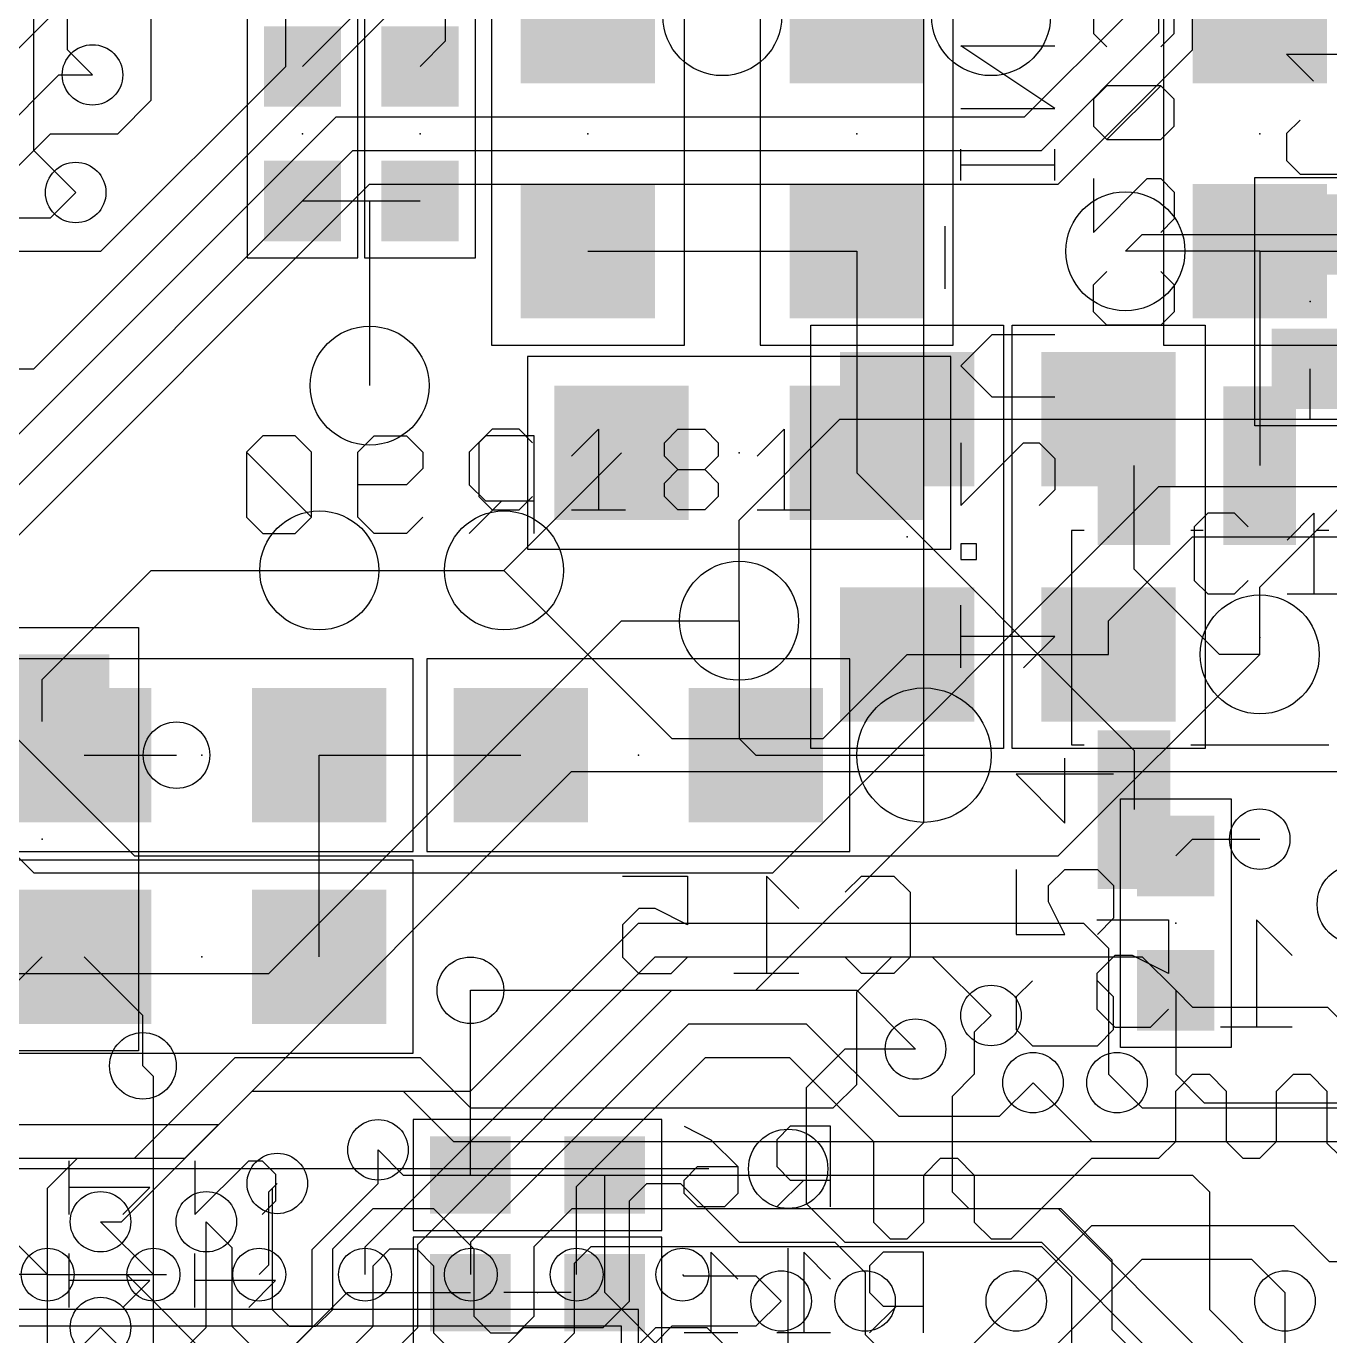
# Model space of a CAD drawing. Extents: x -61 to 136, y 23 to 123.
# Drawn here: x 74.24 to 84.1, y 79.94 to 89.84 of the extents above; entities that cross this region are included whole.
import ezdxf

# ---------------------------------------------------------------- set-up
doc = ezdxf.new("R2010")
doc.units = 0
for name, color, linetype in [('1', 14, 'CONTINUOUS'), ('13', 94, 'CONTINUOUS'), ('14', 94, 'CONTINUOUS'), ('15', 54, 'CONTINUOUS'), ('16', 134, 'CONTINUOUS'), ('18', 94, 'CONTINUOUS'), ('2', 251, 'CONTINUOUS'), ('21', 251, 'CONTINUOUS'), ('22', 54, 'CONTINUOUS'), ('23', 251, 'CONTINUOUS'), ('24', 54, 'CONTINUOUS'), ('25', 251, 'CONTINUOUS'), ('26', 54, 'CONTINUOUS'), ('3', 214, 'CONTINUOUS'), ('39', 14, 'CONTINUOUS'), ('4', 214, 'CONTINUOUS'), ('40', 134, 'CONTINUOUS')]:
    doc.layers.add(name, color=color, linetype=linetype)

# ---------------------------------------------------------------- blocks, each defined once
blk = doc.blocks.new('PIE')
blk.add_circle((0, 0), 0.5)
blk = doc.blocks.new('RECT')
blk.add_solid([(-0.5, -0.5), (0.5, -0.5), (-0.5, 0.5), (0.5, 0.5)])
blk = doc.blocks.new('ROUNDV')
blk.add_circle((0, 0), 0.5)

msp = doc.modelspace()

# ---------------------------------------------------------------- linework, layer by layer
at = {"layer": '1'}
for p, q in [((83.058, 89.662), (83.058, 96.901)), ((82.804, 89.789), (82.804, 96.52)), ((76.2, 89.535), (76.2, 92.837)), ((74.295, 87.249), (77.47, 90.424)), ((75.184, 89.281), (75.184, 90.043)), ((81.788, 89.154), (82.55, 89.916)), ((81.915, 88.9), (82.804, 89.789)), ((82.042, 88.646), (83.058, 89.662)), ((74.803, 88.138), (76.2, 89.535)), ((73.914, 88.9), (74.4855, 89.4715)), ((74.4855, 89.4715), (74.7395, 89.4715)), ((74.93, 89.027), (75.184, 89.281)), ((71.374, 83.947), (76.581, 89.154)), ((76.581, 89.154), (81.788, 89.154)), ((74.041, 88.646), (74.422, 89.027)), ((74.422, 89.027), (74.93, 89.027)), ((73.025, 85.217), (76.708, 88.9)), ((76.708, 88.9), (81.915, 88.9)), ((73.279, 85.09), (76.835, 88.646)), ((76.835, 88.646), (82.042, 88.646)), ((74.422, 88.392), (74.6125, 88.5825)), ((73.406, 88.392), (74.422, 88.392)), ((82.55, 88.138), (82.677, 88.265)), ((82.677, 88.265), (83.947, 88.265)), ((83.947, 88.265), (84.836, 88.265)), ((73.533, 88.138), (74.803, 88.138)), ((73.406, 87.249), (74.295, 87.249)), ((83.947, 86.868), (83.947, 87.249)), ((79.629, 86.106), (80.391, 86.868)), ((80.391, 86.868), (80.899, 86.868)), ((80.899, 86.868), (82.423, 86.868)), ((82.423, 86.868), (83.947, 86.868)), ((83.947, 86.868), (85.217, 86.868)), ((79.629, 85.344), (79.629, 86.106)), ((82.423, 85.344), (83.058, 85.979)), ((83.058, 85.979), (84.328, 85.979)), ((74.3585, 84.8995), (75.184, 85.725)), ((75.184, 85.725), (76.454, 85.725)), ((76.454, 85.725), (77.851, 85.725)), ((77.851, 85.725), (79.121, 84.455)), ((82.423, 85.09), (82.423, 85.344)), ((80.264, 84.455), (80.899, 85.09)), ((80.899, 85.09), (82.423, 85.09)), ((74.3585, 84.582), (74.3585, 84.8995)), ((79.121, 84.455), (80.264, 84.455)), ((82.931, 83.566), (83.058, 83.693)), ((83.058, 83.693), (83.566, 83.693)), ((77.597, 81.788), (78.867, 83.058)), ((78.867, 83.058), (82.2325, 83.058)), ((82.2325, 83.058), (82.423, 82.8675)), ((73.8505, 82.296), (74.3585, 82.804)), ((76.8, 80.61), (78.994, 82.804)), ((78.994, 82.804), (81.0895, 82.804)), ((81.0895, 82.804), (81.534, 82.3595)), ((82.423, 82.8675), (82.423, 81.915)), ((77.2, 80.629), (79.121, 82.55)), ((79.121, 82.55), (80.518, 82.55)), ((80.518, 82.55), (80.9625, 82.1055)), ((82.931, 82.55), (83.058, 82.423)), ((83.058, 82.423), (84.077, 82.423)), ((84.077, 82.423), (84.4, 82.1)), ((77.6, 80.648), (79.248, 82.296)), ((79.248, 82.296), (80.137, 82.296)), ((80.137, 82.296), (80.8355, 81.5975)), ((78.4, 81.067), (79.375, 82.042)), ((79.375, 82.042), (80.01, 82.042)), ((80.01, 82.042), (80.645, 81.407)), ((82.423, 81.915), (82.4865, 81.8515)), ((82.931, 81.788), (83.058, 81.915)), ((83.058, 81.915), (83.185, 81.915)), ((83.185, 81.915), (83.312, 81.788)), ((83.693, 81.788), (83.82, 81.915)), ((83.82, 81.915), (83.947, 81.915)), ((83.947, 81.915), (84.074, 81.788)), ((81.5975, 81.5975), (81.8515, 81.8515)), ((75.438, 81.28), (75.946, 81.788)), ((75.946, 81.788), (77.597, 81.788)), ((82.931, 81.407), (82.931, 81.788)), ((83.312, 81.788), (83.312, 81.407)), ((83.693, 81.407), (83.693, 81.788)), ((84.074, 81.788), (84.074, 81.3943)), ((80.8355, 81.5975), (81.5975, 81.5975)), ((80.645, 81.407), (80.645, 80.7974)), ((82.804, 81.28), (82.931, 81.407)), ((83.312, 81.407), (83.439, 81.28)), ((83.566, 81.28), (83.693, 81.407)), ((76.8985, 81.0895), (76.8985, 81.3435)), ((84.074, 81.3943), (84.1683, 81.3)), ((74.4, 81.0548), (74.6252, 81.28)), ((74.6252, 81.28), (75.438, 81.28)), ((81.026, 81.153), (81.153, 81.28)), ((81.153, 81.28), (81.28, 81.28)), ((81.28, 81.28), (81.407, 81.153)), ((81.6864, 80.6704), (82.296, 81.28)), ((82.296, 81.28), (82.804, 81.28)), ((83.439, 81.28), (83.566, 81.28)), ((81.026, 80.7974), (81.026, 81.153)), ((81.407, 81.153), (81.407, 80.7974)), ((74.4, 80.4), (74.4, 81.0548)), ((76.073, 81.026), (76.1365, 81.0895)), ((76.073, 80.473), (76.073, 81.026)), ((76.4, 80.591), (76.8985, 81.0895)), ((78.4, 80.4), (78.4, 81.067)), ((78.8, 80.959), (78.9305, 81.0895)), ((78.9305, 81.0895), (79.1845, 81.0895)), ((79.1845, 81.0895), (79.629, 80.645)), ((78.8, 80.2), (78.8, 80.959)), ((75.2, 80.4), (74.8, 80.8)), ((75.6, 80), (75.6, 80.8)), ((80.645, 80.7974), (80.772, 80.6704)), ((80.899, 80.6704), (81.026, 80.7974)), ((81.407, 80.7974), (81.534, 80.6704)), ((81.7245, 80.2005), (82.296, 80.772)), ((82.296, 80.772), (83.82, 80.772)), ((83.82, 80.772), (84.092, 80.5)), ((76.8, 80.4), (76.8, 80.61)), ((77.2, 80), (77.2, 80.629)), ((77.6, 80.4), (77.6, 80.648)), ((79.629, 80.645), (80.3529, 80.645)), ((80.3529, 80.645), (80.5815, 80.4164)), ((80.772, 80.6704), (80.899, 80.6704)), ((81.534, 80.6704), (81.6864, 80.6704)), ((76.4, 80), (76.4, 80.591)), ((81.915, 79.756), (82.677, 80.518)), ((82.677, 80.518), (83.5025, 80.518)), ((83.5025, 80.518), (83.7565, 80.264)), ((76, 80.4), (76.073, 80.473)), ((80.5815, 80.4164), (80.5815, 80.2005)), ((84.092, 80.5), (85.2, 80.5)), ((79.2, 80.4), (79.209, 80.391)), ((79.209, 80.391), (79.756, 80.391)), ((79.756, 80.391), (79.9465, 80.2005)), ((83.7565, 80.264), (83.7565, 80.2005)), ((78.6, 80), (78.8, 80.2)), ((74.4, 79.6), (74.8, 80)), ((75.2, 79.6), (75.6, 80)), ((76, 79.6), (76.4, 80)), ((76.8, 79.6), (77.2, 80)), ((77.6, 79.6), (78, 80)), ((78, 80), (78.6, 80)), ((78.6, 79.6), (79, 80)), ((79, 80), (79.385, 80)), ((79.385, 80), (79.629, 79.756))]:
    msp.add_line(p, q, dxfattribs=at)
at = {"layer": '13'}
for p, q in [((79.883, 83.439), (82.804, 86.36)), ((82.804, 86.36), (90.17, 86.36)), ((72.644, 85.09), (74.295, 83.439)), ((74.295, 83.439), (79.883, 83.439))]:
    msp.add_line(p, q, dxfattribs=at)
at = {"layer": '14'}
for p, q in [((71.755, 86.868), (75.057, 83.566)), ((83.566, 85.598), (84.455, 86.487)), ((83.566, 85.09), (83.566, 85.598)), ((82.042, 83.566), (83.566, 85.09)), ((75.057, 83.566), (82.042, 83.566)), ((74.8, 80), (75.2, 79.6))]:
    msp.add_line(p, q, dxfattribs=at)
at = {"layer": '15'}
for p, q in [((81.026, 83.82), (81.026, 89.916)), ((76.073, 82.677), (78.74, 85.344)), ((78.74, 85.344), (79.629, 85.344)), ((78.359, 84.201), (75.692, 81.534)), ((84.836, 84.201), (78.359, 84.201)), ((79.756, 82.55), (81.026, 83.82)), ((73.5965, 82.677), (76.073, 82.677)), ((77.597, 82.55), (79.756, 82.55)), ((75.692, 81.534), (73.66, 81.534)), ((74.4, 80.4), (73.7, 80.4)), ((74.4, 79.6), (74.4, 80.4)), ((74.4, 80.4), (75.3, 80.4))]:
    msp.add_line(p, q, dxfattribs=at)
at = {"layer": '16'}
for p, q in [((77.4065, 93.6625), (77.4065, 89.7255)), ((74.295, 88.9), (74.295, 91.821)), ((74.549, 89.662), (74.549, 90.551)), ((77.1525, 90.3605), (76.327, 89.535)), ((77.4065, 89.7255), (77.216, 89.535)), ((74.7395, 89.4715), (74.549, 89.662)), ((74.6125, 88.5825), (74.295, 88.9)), ((76.327, 88.519), (76.835, 88.519)), ((76.835, 88.519), (76.835, 87.122)), ((76.835, 88.519), (77.216, 88.519)), ((78.486, 88.138), (80.518, 88.138)), ((80.518, 88.138), (80.518, 86.614)), ((83.566, 88.138), (82.55, 88.138)), ((83.566, 88.138), (85.09, 88.138)), ((83.566, 88.138), (83.566, 86.5171)), ((77.851, 85.725), (78.74, 86.614)), ((80.518, 86.614), (80.518, 86.4616)), ((80.518, 86.4616), (82.616, 84.3636)), ((82.616, 85.7352), (82.616, 86.5171)), ((83.2612, 85.09), (82.616, 85.7352)), ((79.629, 85.344), (79.629, 84.455)), ((83.566, 85.09), (83.2612, 85.09)), ((79.629, 84.455), (79.756, 84.328)), ((74.676, 84.328), (75.3745, 84.328)), ((76.454, 82.804), (76.454, 84.328)), ((76.454, 84.328), (77.978, 84.328)), ((79.756, 84.328), (81.026, 84.328)), ((82.616, 84.3636), (82.616, 83.9169)), ((75.1205, 82.3595), (74.676, 82.804)), ((77.597, 81.153), (77.597, 82.55)), ((75.1205, 81.9785), (75.1205, 82.3595)), ((81.534, 82.3595), (81.407, 82.2325)), ((81.407, 82.2325), (81.407, 81.915)), ((80.4291, 82.1055), (80.137, 81.8134)), ((80.9625, 82.1055), (80.4291, 82.1055)), ((75.2, 81.899), (75.1205, 81.9785)), ((75.2, 79.6), (75.2, 81.899)), ((81.407, 81.915), (81.2394, 81.7473)), ((80.137, 81.8134), (80.137, 80.9371)), ((81.8515, 81.8515), (82.296, 81.407)), ((82.4865, 81.8515), (82.677, 81.661)), ((81.2394, 81.7473), (81.2394, 81.026)), ((82.677, 81.661), (84.582, 81.661)), ((82.296, 81.407), (84.455, 81.407)), ((78.613, 80.264), (78.613, 81.153)), ((81.2394, 81.026), (81.3664, 80.899)), ((80.137, 80.9371), (80.4291, 80.645)), ((81.3664, 80.899), (82.042, 80.899)), ((82.042, 80.899), (83.439, 79.502)), ((80.4291, 80.645), (81.915, 80.645)), ((81.915, 80.645), (83.312, 79.248)), ((75.6, 79.2), (76.664, 80.264)), ((76.664, 80.264), (77.597, 80.264)), ((78.359, 80.264), (77.851, 80.264)), ((78.613, 80.264), (79.121, 79.756)), ((81.0895, 79.5655), (81.7245, 80.2005)), ((83.7565, 80.2005), (83.7565, 79.883))]:
    msp.add_line(p, q, dxfattribs=at)
at = {"layer": '2'}
for p, q in [((78.867, 80.137), (61.849, 80.137)), ((78.867, 63.119), (78.867, 80.137))]:
    msp.add_line(p, q, dxfattribs=at)
at = {"layer": '21'}
for p, q in [((79.4, 81.2), (61.4, 81.2)), ((80, 63), (80, 80.6))]:
    msp.add_line(p, q, dxfattribs=at)
at = {"layer": '22'}
for p, q in [((82.1436, 86.0274), (82.1436, 84.4066)), ((82.2384, 86.0274), (82.1436, 86.0274)), ((83.1384, 86.0274), (83.0436, 86.0274)), ((84.0884, 86.0274), (83.9936, 86.0274)), ((82.1436, 84.4066), (82.2384, 84.4066)), ((83.0436, 84.4066), (84.0884, 84.4066))]:
    msp.add_line(p, q, dxfattribs=at)
at = {"layer": '23'}
for p in [(83.947, 87.757), (80.899, 85.979), (82.423, 85.979), (74.3585, 83.693), (82.931, 83.058)]:
    msp.add_point(p, dxfattribs=at)
at = {"layer": '24'}
for p in [(76.327, 89.027), (77.216, 89.027), (78.486, 89.027), (80.518, 89.027), (83.566, 89.027), (79.629, 86.614), (83.566, 85.217), (75.565, 84.328), (78.867, 84.328), (81.026, 84.328), (75.565, 82.804), (78.105, 81.153), (78.105, 80.264)]:
    msp.add_point(p, dxfattribs=at)
at = {"layer": '25'}
for p, q in [((83.9721, 89.4238), (83.7687, 89.6272)), ((83.7687, 89.6272), (84.3788, 89.6272)), ((83.8704, 89.1289), (83.7687, 89.0273)), ((83.7687, 89.0273), (83.7687, 88.8239)), ((83.7687, 88.8239), (83.8704, 88.7222)), ((83.8704, 88.7222), (84.2771, 88.7222)), ((77.7623, 86.7923), (77.6606, 86.6906)), ((77.9657, 86.7923), (77.7623, 86.7923)), ((78.0674, 86.6906), (77.9657, 86.7923)), ((78.3623, 86.5889), (78.5657, 86.7923)), ((78.5657, 86.7923), (78.5657, 86.1822)), ((79.0639, 86.6906), (79.1656, 86.7923)), ((79.1656, 86.7923), (79.369, 86.7923)), ((79.369, 86.7923), (79.4707, 86.6906)), ((79.7656, 86.5889), (79.9689, 86.7923)), ((79.9689, 86.7923), (79.9689, 86.1822)), ((77.6606, 86.6906), (77.6606, 86.2839)), ((79.0639, 86.5889), (79.0639, 86.6906)), ((79.4707, 86.6906), (79.4707, 86.5889)), ((79.1656, 86.4873), (79.0639, 86.5889)), ((79.4707, 86.5889), (79.369, 86.4873)), ((79.0639, 86.3856), (79.1656, 86.4873)), ((79.1656, 86.4873), (79.369, 86.4873)), ((79.369, 86.4873), (79.4707, 86.3856)), ((79.0639, 86.2839), (79.0639, 86.3856)), ((79.4707, 86.3856), (79.4707, 86.2839)), ((77.6606, 86.2839), (77.7623, 86.1822)), ((77.9657, 86.1822), (78.0674, 86.2839)), ((79.1656, 86.1822), (79.0639, 86.2839)), ((79.4707, 86.2839), (79.369, 86.1822)), ((77.7623, 86.1822), (77.9657, 86.1822)), ((78.3623, 86.1822), (78.769, 86.1822)), ((79.369, 86.1822), (79.1656, 86.1822)), ((79.7656, 86.1822), (80.1723, 86.1822)), ((83.1724, 86.1573), (83.0707, 86.0556)), ((83.3758, 86.1573), (83.1724, 86.1573)), ((83.4774, 86.0556), (83.3758, 86.1573)), ((83.7723, 85.9539), (83.9757, 86.1573)), ((83.9757, 86.1573), (83.9757, 85.5472)), ((83.0707, 86.0556), (83.0707, 85.6489)), ((83.0707, 85.6489), (83.1724, 85.5472)), ((83.3758, 85.5472), (83.4774, 85.6489)), ((83.1724, 85.5472), (83.3758, 85.5472)), ((83.7723, 85.5472), (84.1791, 85.5472)), ((82.0925, 83.8148), (82.0925, 84.3063)), ((82.4611, 84.1834), (81.7239, 84.1834)), ((81.7239, 84.1834), (82.0925, 83.8148)), ((81.7239, 83.4644), (81.7239, 82.9729)), ((81.9696, 83.3415), (82.0925, 83.4644)), ((82.0925, 83.4644), (82.3382, 83.4644)), ((82.3382, 83.4644), (82.4611, 83.3415)), ((81.9696, 83.2186), (81.9696, 83.3415)), ((82.4611, 83.3415), (82.4611, 83.0957)), ((82.0925, 82.9729), (81.9696, 83.2186)), ((82.4611, 83.0957), (82.3382, 82.9729)), ((81.7239, 82.9729), (82.0925, 82.9729)), ((81.8467, 82.6224), (81.7239, 82.4995)), ((82.4611, 82.4995), (82.3382, 82.6224)), ((81.7239, 82.4995), (81.7239, 82.2538)), ((82.4611, 82.2538), (82.4611, 82.4995)), ((81.7239, 82.2538), (81.8467, 82.1309)), ((82.3382, 82.1309), (82.4611, 82.2538)), ((81.8467, 82.1309), (82.3382, 82.1309))]:
    msp.add_line(p, q, dxfattribs=at)
at = {"layer": '26'}
for p, q in [((82.3087, 89.9892), (82.3087, 89.7858)), ((82.9188, 89.7858), (82.9188, 89.9892)), ((82.3087, 89.7858), (82.4104, 89.6841)), ((82.8171, 89.6841), (82.9188, 89.7858)), ((82.0172, 89.2177), (81.3054, 89.6923)), ((81.3054, 89.6923), (82.0172, 89.6923)), ((82.4104, 89.3892), (82.3087, 89.2875)), ((82.8171, 89.3892), (82.4104, 89.3892)), ((82.4104, 88.9825), (82.8171, 89.3892)), ((82.9188, 89.2875), (82.8171, 89.3892)), ((82.3087, 89.2875), (82.3087, 89.0842)), ((82.9188, 89.0842), (82.9188, 89.2875)), ((81.3054, 89.2177), (82.0172, 89.2177)), ((82.3087, 89.0842), (82.4104, 88.9825)), ((82.8171, 88.9825), (82.9188, 89.0842)), ((82.4104, 88.9825), (82.8171, 88.9825)), ((81.3054, 88.672), (81.3054, 88.9093)), ((82.0172, 88.672), (82.0172, 88.9093)), ((81.3054, 88.7906), (82.0172, 88.7906)), ((82.3087, 88.6876), (82.3087, 88.2808)), ((82.3087, 88.2808), (82.7154, 88.6876)), ((82.7154, 88.6876), (82.8171, 88.6876)), ((82.8171, 88.6876), (82.9188, 88.5859)), ((82.9188, 88.5859), (82.9188, 88.3825)), ((82.9188, 88.3825), (82.8171, 88.2808)), ((81.1868, 87.8534), (81.1868, 88.328)), ((82.3087, 87.8843), (82.4104, 87.9859)), ((82.8171, 87.9859), (82.9188, 87.8843)), ((82.3087, 87.6809), (82.3087, 87.8843)), ((82.9188, 87.8843), (82.9188, 87.6809)), ((82.4104, 87.5792), (82.3087, 87.6809)), ((82.9188, 87.6809), (82.8171, 87.5792)), ((82.8171, 87.5792), (82.4104, 87.5792)), ((81.3054, 87.2721), (81.5427, 87.5094)), ((81.5427, 87.5094), (82.0172, 87.5094)), ((81.5427, 87.0348), (81.3054, 87.2721)), ((82.0172, 87.0348), (81.5427, 87.0348)), ((76.0271, 86.7416), (75.9042, 86.6188)), ((76.2728, 86.7416), (76.0271, 86.7416)), ((76.3957, 86.6188), (76.2728, 86.7416)), ((76.7462, 86.6188), (76.869, 86.7416)), ((76.869, 86.7416), (77.1148, 86.7416)), ((77.1148, 86.7416), (77.2376, 86.6188)), ((77.711, 86.7416), (77.5881, 86.6188)), ((78.0796, 86.7416), (77.711, 86.7416)), ((78.0796, 86.0044), (78.0796, 86.7416)), ((81.3054, 86.6908), (81.3054, 86.2163)), ((81.3054, 86.2163), (81.7799, 86.6908)), ((81.7799, 86.6908), (81.8986, 86.6908)), ((81.8986, 86.6908), (82.0172, 86.5722)), ((75.9042, 86.6188), (75.9042, 86.1273)), ((76.3957, 86.1273), (75.9042, 86.6188)), ((76.3957, 86.1273), (76.3957, 86.6188)), ((76.7462, 86.1273), (76.7462, 86.6188)), ((77.2376, 86.6188), (77.2376, 86.4959)), ((77.5881, 86.6188), (77.5881, 86.373)), ((82.0172, 86.5722), (82.0172, 86.3349)), ((77.2376, 86.4959), (77.1148, 86.373)), ((77.1148, 86.373), (76.7462, 86.373)), ((77.5881, 86.373), (77.711, 86.2501)), ((77.8339, 86.2501), (77.5881, 86.0044)), ((77.711, 86.2501), (78.0796, 86.2501)), ((82.0172, 86.3349), (81.8986, 86.2163)), ((75.9042, 86.1273), (76.0271, 86.0044)), ((76.2728, 86.0044), (76.3957, 86.1273)), ((76.869, 86.0044), (76.7462, 86.1273)), ((77.2376, 86.1273), (77.1148, 86.0044)), ((76.0271, 86.0044), (76.2728, 86.0044)), ((77.1148, 86.0044), (76.869, 86.0044)), ((81.424, 85.9256), (81.3054, 85.9256)), ((81.3054, 85.9256), (81.3054, 85.807)), ((81.424, 85.807), (81.424, 85.9256)), ((81.3054, 85.807), (81.424, 85.807)), ((81.3054, 84.9884), (81.3054, 85.4629)), ((82.0172, 85.2257), (81.3054, 85.2257)), ((81.7799, 84.9884), (82.0172, 85.2257)), ((78.7476, 83.4142), (79.2391, 83.4142)), ((79.2391, 83.4142), (79.2391, 83.0456)), ((80.081, 83.1685), (79.8353, 83.4142)), ((79.8353, 83.4142), (79.8353, 82.677)), ((80.4315, 83.2914), (80.5544, 83.4142)), ((80.5544, 83.4142), (80.8001, 83.4142)), ((80.8001, 83.4142), (80.923, 83.2914)), ((80.923, 83.2914), (80.923, 82.7999)), ((78.8705, 83.1685), (78.7476, 83.0456)), ((78.9933, 83.1685), (78.8705, 83.1685)), ((79.2391, 83.0456), (78.9933, 83.1685)), ((82.3336, 83.0841), (82.8759, 83.0841)), ((82.8759, 83.0841), (82.8759, 82.6773)), ((83.8114, 82.8129), (83.5403, 83.0841)), ((83.5403, 83.0841), (83.5403, 82.2706)), ((78.7476, 83.0456), (78.7476, 82.7999)), ((78.7476, 82.7999), (78.8705, 82.677)), ((79.1162, 82.677), (79.2391, 82.7999)), ((80.5544, 82.677), (80.4315, 82.7999)), ((80.923, 82.7999), (80.8001, 82.677)), ((82.4692, 82.8129), (82.3336, 82.6773)), ((82.6048, 82.8129), (82.4692, 82.8129)), ((82.8759, 82.6773), (82.6048, 82.8129)), ((78.8705, 82.677), (79.1162, 82.677)), ((80.081, 82.677), (79.5896, 82.677)), ((80.8001, 82.677), (80.5544, 82.677)), ((82.3336, 82.6773), (82.3336, 82.4062)), ((82.3336, 82.4062), (82.4692, 82.2706)), ((82.7403, 82.2706), (82.8759, 82.4062)), ((82.4692, 82.2706), (82.7403, 82.2706)), ((83.8114, 82.2706), (83.2691, 82.2706)), ((79.2127, 81.5218), (79.4161, 81.4201)), ((80.016, 81.5218), (79.9143, 81.4201)), ((80.3211, 81.5218), (80.016, 81.5218)), ((80.3211, 80.9117), (80.3211, 81.5218)), ((79.4161, 81.4201), (79.6194, 81.2168)), ((79.9143, 81.4201), (79.9143, 81.2168)), ((74.5617, 80.8545), (74.5617, 81.2612)), ((75.5142, 81.2612), (75.5142, 80.8545)), ((75.5142, 80.8545), (75.9209, 81.2612)), ((75.9209, 81.2612), (76.0226, 81.2612)), ((76.0226, 81.2612), (76.1243, 81.1595)), ((79.2127, 81.1151), (79.3144, 81.2168)), ((79.3144, 81.2168), (79.6194, 81.2168)), ((79.6194, 81.2168), (79.6194, 81.0134)), ((79.9143, 81.2168), (80.016, 81.1151)), ((76.1243, 81.1595), (76.1243, 80.9562)), ((79.2127, 81.0134), (79.2127, 81.1151)), ((80.1177, 81.1151), (79.9143, 80.9117)), ((80.016, 81.1151), (80.3211, 81.1151)), ((75.1718, 81.0578), (74.5617, 81.0578)), ((74.9684, 80.8545), (75.1718, 81.0578)), ((79.3144, 80.9117), (79.2127, 81.0134)), ((79.6194, 81.0134), (79.5178, 80.9117)), ((76.1243, 80.9562), (76.0226, 80.8545)), ((79.5178, 80.9117), (79.3144, 80.9117)), ((74.5617, 80.1528), (74.5617, 80.5596)), ((75.5142, 80.1528), (75.5142, 80.5596)), ((79.6194, 80.3659), (79.4161, 80.5693)), ((79.4161, 80.5693), (79.4161, 79.9592)), ((80.3211, 80.3659), (80.1177, 80.5693)), ((80.1177, 80.5693), (80.1177, 79.9592)), ((80.7177, 80.5693), (80.616, 80.4676)), ((81.0227, 80.5693), (80.7177, 80.5693)), ((81.0227, 79.9592), (81.0227, 80.5693)), ((80.616, 80.4676), (80.616, 80.2643)), ((75.1718, 80.3562), (74.5617, 80.3562)), ((74.9684, 80.1528), (75.1718, 80.3562)), ((76.1243, 80.3562), (75.5142, 80.3562)), ((75.9209, 80.1528), (76.1243, 80.3562)), ((80.616, 80.2643), (80.7177, 80.1626)), ((80.8193, 80.1626), (80.616, 79.9592)), ((80.7177, 80.1626), (81.0227, 80.1626)), ((79.6194, 79.9592), (79.2127, 79.9592)), ((80.3211, 79.9592), (79.9143, 79.9592))]:
    msp.add_line(p, q, dxfattribs=at)
at = {"layer": '3'}
for p, q in [((68.199, 83.693), (76.454, 91.948)), ((80.518, 82.5373), (80.7847, 82.804)), ((80.7847, 82.804), (82.677, 82.804)), ((82.677, 82.804), (82.931, 82.55)), ((80.518, 81.8388), (80.518, 82.5373)), ((82.931, 82.55), (82.931, 81.915)), ((75.057, 81.28), (75.819, 82.042)), ((75.819, 82.042), (77.216, 82.042)), ((77.216, 82.042), (77.597, 81.661)), ((82.931, 81.915), (83.146, 81.7)), ((80.3402, 81.661), (80.518, 81.8388)), ((74.958, 80.8), (75.946, 81.788)), ((75.946, 81.788), (77.089, 81.788)), ((77.089, 81.788), (77.47, 81.407)), ((83.146, 81.7), (88, 81.7)), ((77.597, 81.661), (80.3402, 81.661)), ((77.47, 81.407), (84.709, 81.407)), ((76.8985, 81.3435), (77.089, 81.153)), ((73.7489, 81.28), (75.057, 81.28)), ((77.089, 81.153), (83.058, 81.153)), ((83.058, 81.153), (83.185, 81.026)), ((76.1365, 81.0895), (76.0984, 81.0514)), ((76.0984, 81.0514), (76.0984, 80.137)), ((83.185, 81.026), (83.185, 80.137)), ((76.5556, 80.5942), (76.8604, 80.899)), ((76.8604, 80.899), (77.3176, 80.899)), ((77.3176, 80.899), (77.6224, 80.5942)), ((78.0796, 80.6133), (78.3653, 80.899)), ((78.3653, 80.899), (82.061, 80.899)), ((82.061, 80.899), (82.4484, 80.5116)), ((74, 80.8), (74.4, 80.4)), ((74.8, 80.8), (74.958, 80.8)), ((75.6, 80.8), (75.7936, 80.6064)), ((75.7936, 80.6064), (75.7936, 80.01)), ((78.0796, 80.0862), (78.0796, 80.6133)), ((78.3844, 80.4862), (78.5114, 80.6132)), ((78.5114, 80.6132), (81.915, 80.6132)), ((81.915, 80.6132), (82.1436, 80.3846)), ((76.5556, 80.137), (76.5556, 80.5942)), ((76.8604, 80.4672), (76.9874, 80.5942)), ((76.9874, 80.5942), (77.1906, 80.5942)), ((77.1906, 80.5942), (77.3176, 80.4672)), ((77.6224, 80.5942), (77.6224, 80.0862)), ((82.4484, 80.5116), (82.4484, 79.9846)), ((76.8604, 80.01), (76.8604, 80.4672)), ((77.3176, 80.4672), (77.3176, 79.9592)), ((78.3844, 79.9592), (78.3844, 80.4862)), ((74.4, 80.4), (75, 80.4)), ((75, 80.4), (76, 79.4)), ((82.1436, 80.3846), (82.1436, 79.8576)), ((76.0984, 80.137), (76.2254, 80.01)), ((76.4286, 80.01), (76.5556, 80.137)), ((79.9465, 80.2005), (79.756, 80.01)), ((80.5815, 80.2005), (80.5815, 79.9465)), ((83.185, 80.137), (84.201, 79.121)), ((77.6224, 80.0862), (77.7494, 79.9592)), ((77.9526, 79.9592), (78.0796, 80.0862)), ((78.74, 80.01), (61.976, 80.01)), ((75.7936, 80.01), (76.0983, 79.7053)), ((76.2254, 80.01), (76.4286, 80.01)), ((76.5556, 79.7053), (76.8604, 80.01)), ((77.3176, 79.9592), (77.6224, 79.6544)), ((77.7494, 79.9592), (77.9526, 79.9592)), ((78.0796, 79.6544), (78.3844, 79.9592)), ((78.74, 69.342), (78.74, 80.01)), ((79.121, 80.01), (78.994, 79.883)), ((79.756, 80.01), (79.121, 80.01)), ((80.5815, 79.9465), (82.423, 78.105)), ((82.4484, 79.9846), (82.6516, 79.7814))]:
    msp.add_line(p, q, dxfattribs=at)
at = {"layer": '39'}
for p, q in [((83.5279, 86.8172), (83.5279, 88.6968)), ((83.5279, 88.6968), (84.3661, 88.6968)), ((80.17, 84.379), (80.17, 87.579)), ((80.17, 87.579), (81.628, 87.579)), ((81.628, 87.579), (81.628, 84.379)), ((81.694, 84.379), (81.694, 87.579)), ((81.694, 87.579), (83.152, 87.579)), ((83.152, 87.579), (83.152, 84.379)), ((84.3661, 86.8172), (83.5279, 86.8172)), ((73.6295, 85.293), (75.0875, 85.293)), ((75.0875, 85.293), (75.0875, 82.093)), ((81.628, 84.379), (80.17, 84.379)), ((83.152, 84.379), (81.694, 84.379)), ((82.5119, 82.1182), (82.5119, 83.9978)), ((82.5119, 83.9978), (83.3501, 83.9978)), ((83.3501, 83.9978), (83.3501, 82.1182)), ((75.0875, 82.093), (73.6295, 82.093)), ((83.3501, 82.1182), (82.5119, 82.1182))]:
    msp.add_line(p, q, dxfattribs=at)
at = {"layer": '4'}
for p, q in [((74.295, 88.9), (74.295, 91.821)), ((69.977, 84.582), (74.295, 88.9))]:
    msp.add_line(p, q, dxfattribs=at)
at = {"layer": '40'}
for p, q in [((77.757, 90.627), (77.757, 87.427)), ((79.215, 87.427), (79.215, 90.627)), ((79.789, 90.627), (79.789, 87.427)), ((81.247, 87.427), (81.247, 90.627)), ((82.837, 90.627), (82.837, 87.427)), ((75.9079, 89.9668), (75.9079, 88.0872)), ((76.7461, 88.0872), (76.7461, 89.9668)), ((76.7969, 89.9668), (76.7969, 88.0872)), ((77.6351, 88.0872), (77.6351, 89.9668)), ((75.9079, 88.0872), (76.7461, 88.0872)), ((76.7969, 88.0872), (77.6351, 88.0872)), ((77.757, 87.427), (79.215, 87.427)), ((81.229, 87.343), (78.029, 87.343)), ((78.029, 87.343), (78.029, 85.885)), ((79.789, 87.427), (81.247, 87.427)), ((81.229, 85.885), (81.229, 87.343)), ((82.837, 87.427), (84.295, 87.427)), ((78.029, 85.885), (81.229, 85.885)), ((77.165, 85.057), (73.965, 85.057)), ((77.165, 83.599), (77.165, 85.057)), ((80.467, 85.057), (77.267, 85.057)), ((77.267, 85.057), (77.267, 83.599)), ((80.467, 83.599), (80.467, 85.057)), ((73.965, 83.599), (77.165, 83.599)), ((77.267, 83.599), (80.467, 83.599)), ((77.165, 83.533), (73.965, 83.533)), ((77.165, 82.075), (77.165, 83.533)), ((73.965, 82.075), (77.165, 82.075)), ((79.0448, 81.5721), (77.1652, 81.5721)), ((77.1652, 81.5721), (77.1652, 80.7339)), ((79.0448, 80.7339), (79.0448, 81.5721)), ((77.1652, 80.7339), (79.0448, 80.7339)), ((79.0448, 80.6831), (77.1652, 80.6831)), ((77.1652, 80.6831), (77.1652, 79.8449)), ((79.0448, 79.8449), (79.0448, 80.6831))]:
    msp.add_line(p, q, dxfattribs=at)

# ---------------------------------------------------------------- block references
at = {"layer": '1', "rotation": 90}
for p, xscale, yscale in [((83.947, 88.265), 0.6096, 0.5842), ((83.947, 87.249), 0.6096, 0.5842), ((80.899, 86.868), 1.016, 1.016), ((82.423, 86.868), 1.016, 1.016), ((80.899, 85.09), 1.016, 1.016), ((82.423, 85.09), 1.016, 1.016), ((74.3585, 84.582), 1.016, 1.016), ((82.931, 83.566), 0.6096, 0.5842), ((74.3585, 82.804), 1.016, 1.016), ((82.931, 82.55), 0.6096, 0.5842)]:
    msp.add_blockref('RECT', p, dxfattribs=dict(at, xscale=xscale, yscale=yscale))
at = {"layer": '1'}
for p, xscale, yscale in [((84.3, 83.2), 0.6, 0.6), ((80, 81.2), 0.6, 0.6), ((74.4, 80.4), 0.4, 0.4), ((75.2, 80.4), 0.4, 0.4), ((76, 80.4), 0.4, 0.4), ((76.8, 80.4), 0.4, 0.4), ((77.6, 80.4), 0.4, 0.4), ((78.4, 80.4), 0.4, 0.4), ((79.2, 80.4), 0.4, 0.4)]:
    msp.add_blockref('PIE', p, dxfattribs=dict(at, xscale=xscale, yscale=yscale))
at = {"layer": '16'}
for p, xscale, yscale, rotation in [((78.486, 89.916), 1.016, 1.016, 270), ((80.518, 89.916), 1.016, 1.016, 270), ((83.566, 89.916), 1.016, 1.016, 270), ((76.327, 89.535), 0.6096, 0.5842, 270), ((77.216, 89.535), 0.6096, 0.5842, 270), ((76.327, 88.519), 0.6096, 0.5842, 270), ((77.216, 88.519), 0.6096, 0.5842, 270), ((78.486, 88.138), 1.016, 1.016, 270), ((80.518, 88.138), 1.016, 1.016, 270), ((83.566, 88.138), 1.016, 1.016, 270), ((78.74, 86.614), 1.016, 1.016, 180), ((80.518, 86.614), 1.016, 1.016, 180), ((74.676, 84.328), 1.016, 1.016, 180), ((76.454, 84.328), 1.016, 1.016, 180), ((74.676, 82.804), 1.016, 1.016, 180), ((76.454, 82.804), 1.016, 1.016, 180), ((77.597, 81.153), 0.6096, 0.5842, 180), ((78.613, 81.153), 0.6096, 0.5842, 180), ((77.597, 80.264), 0.6096, 0.5842, 180), ((78.613, 80.264), 0.6096, 0.5842, 180)]:
    msp.add_blockref('RECT', p, dxfattribs=dict(at, xscale=xscale, yscale=yscale, rotation=rotation))
for name, p, xscale, yscale in [('RECT', (82.616, 86.5171), 0.55, 1.2), ('RECT', (83.566, 86.5171), 0.55, 1.2), ('RECT', (77.978, 84.328), 1.016, 1.016), ('RECT', (79.756, 84.328), 1.016, 1.016), ('PIE', (81.026, 84.328), 1.016, 1.016), ('RECT', (82.616, 83.9169), 0.55, 1.2)]:
    msp.add_blockref(name, p, dxfattribs=dict(at, xscale=xscale, yscale=yscale))
at = {"layer": '18'}
for p, xscale, yscale in [((79.502, 89.916), 0.9, 0.9), ((79.502, 89.916), 0.9, 0.9), ((79.502, 89.916), 0.9, 0.9), ((79.502, 89.916), 0.9, 0.9), ((79.502, 89.916), 0.9, 0.9), ((79.502, 89.916), 0.9, 0.9), ((79.502, 89.916), 0.9, 0.9), ((79.502, 89.916), 0.9, 0.9), ((81.534, 89.916), 0.9, 0.9), ((81.534, 89.916), 0.9, 0.9), ((81.534, 89.916), 0.9, 0.9), ((81.534, 89.916), 0.9, 0.9), ((81.534, 89.916), 0.9, 0.9), ((81.534, 89.916), 0.9, 0.9), ((81.534, 89.916), 0.9, 0.9), ((81.534, 89.916), 0.9, 0.9), ((74.7395, 89.4715), 0.4572, 0.4572), ((74.7395, 89.4715), 0.4572, 0.4572), ((74.7395, 89.4715), 0.4572, 0.4572), ((74.7395, 89.4715), 0.4572, 0.4572), ((74.7395, 89.4715), 0.4572, 0.4572), ((74.7395, 89.4715), 0.4572, 0.4572), ((74.7395, 89.4715), 0.4572, 0.4572), ((74.7395, 89.4715), 0.4572, 0.4572), ((74.6125, 88.5825), 0.4572, 0.4572), ((74.6125, 88.5825), 0.4572, 0.4572), ((74.6125, 88.5825), 0.4572, 0.4572), ((74.6125, 88.5825), 0.4572, 0.4572), ((74.6125, 88.5825), 0.4572, 0.4572), ((74.6125, 88.5825), 0.4572, 0.4572), ((74.6125, 88.5825), 0.4572, 0.4572), ((74.6125, 88.5825), 0.4572, 0.4572), ((82.55, 88.138), 0.9, 0.9), ((82.55, 88.138), 0.9, 0.9), ((82.55, 88.138), 0.9, 0.9), ((82.55, 88.138), 0.9, 0.9), ((82.55, 88.138), 0.9, 0.9), ((82.55, 88.138), 0.9, 0.9), ((82.55, 88.138), 0.9, 0.9), ((82.55, 88.138), 0.9, 0.9), ((76.835, 87.122), 0.9, 0.9), ((76.835, 87.122), 0.9, 0.9), ((76.835, 87.122), 0.9, 0.9), ((76.835, 87.122), 0.9, 0.9), ((76.835, 87.122), 0.9, 0.9), ((76.835, 87.122), 0.9, 0.9), ((76.835, 87.122), 0.9, 0.9), ((76.835, 87.122), 0.9, 0.9), ((76.454, 85.725), 0.9, 0.9), ((76.454, 85.725), 0.9, 0.9), ((76.454, 85.725), 0.9, 0.9), ((76.454, 85.725), 0.9, 0.9), ((76.454, 85.725), 0.9, 0.9), ((76.454, 85.725), 0.9, 0.9), ((76.454, 85.725), 0.9, 0.9), ((76.454, 85.725), 0.9, 0.9), ((77.851, 85.725), 0.9, 0.9), ((77.851, 85.725), 0.9, 0.9), ((77.851, 85.725), 0.9, 0.9), ((77.851, 85.725), 0.9, 0.9), ((77.851, 85.725), 0.9, 0.9), ((77.851, 85.725), 0.9, 0.9), ((77.851, 85.725), 0.9, 0.9), ((77.851, 85.725), 0.9, 0.9), ((79.629, 85.344), 0.9, 0.9), ((79.629, 85.344), 0.9, 0.9), ((79.629, 85.344), 0.9, 0.9), ((79.629, 85.344), 0.9, 0.9), ((79.629, 85.344), 0.9, 0.9), ((79.629, 85.344), 0.9, 0.9), ((79.629, 85.344), 0.9, 0.9), ((79.629, 85.344), 0.9, 0.9), ((83.566, 85.09), 0.9, 0.9), ((83.566, 85.09), 0.9, 0.9), ((83.566, 85.09), 0.9, 0.9), ((83.566, 85.09), 0.9, 0.9), ((83.566, 85.09), 0.9, 0.9), ((83.566, 85.09), 0.9, 0.9), ((83.566, 85.09), 0.9, 0.9), ((83.566, 85.09), 0.9, 0.9), ((75.3745, 84.328), 0.5032, 0.5032), ((75.3745, 84.328), 0.5032, 0.5032), ((75.3745, 84.328), 0.5032, 0.5032), ((75.3745, 84.328), 0.5032, 0.5032), ((75.3745, 84.328), 0.5032, 0.5032), ((75.3745, 84.328), 0.5032, 0.5032), ((75.3745, 84.328), 0.5032, 0.5032), ((75.3745, 84.328), 0.5032, 0.5032), ((83.566, 83.693), 0.4572, 0.4572), ((83.566, 83.693), 0.4572, 0.4572), ((83.566, 83.693), 0.4572, 0.4572), ((83.566, 83.693), 0.4572, 0.4572), ((83.566, 83.693), 0.4572, 0.4572), ((83.566, 83.693), 0.4572, 0.4572), ((83.566, 83.693), 0.4572, 0.4572), ((83.566, 83.693), 0.4572, 0.4572), ((77.597, 82.55), 0.5032, 0.5032), ((77.597, 82.55), 0.5032, 0.5032), ((77.597, 82.55), 0.5032, 0.5032), ((77.597, 82.55), 0.5032, 0.5032), ((77.597, 82.55), 0.5032, 0.5032), ((77.597, 82.55), 0.5032, 0.5032), ((77.597, 82.55), 0.5032, 0.5032), ((77.597, 82.55), 0.5032, 0.5032), ((81.534, 82.3595), 0.4572, 0.4572), ((81.534, 82.3595), 0.4572, 0.4572), ((81.534, 82.3595), 0.4572, 0.4572), ((81.534, 82.3595), 0.4572, 0.4572), ((81.534, 82.3595), 0.4572, 0.4572), ((81.534, 82.3595), 0.4572, 0.4572), ((81.534, 82.3595), 0.4572, 0.4572), ((81.534, 82.3595), 0.4572, 0.4572), ((80.9625, 82.1055), 0.4572, 0.4572), ((80.9625, 82.1055), 0.4572, 0.4572), ((80.9625, 82.1055), 0.4572, 0.4572), ((80.9625, 82.1055), 0.4572, 0.4572), ((80.9625, 82.1055), 0.4572, 0.4572), ((80.9625, 82.1055), 0.4572, 0.4572), ((80.9625, 82.1055), 0.4572, 0.4572), ((80.9625, 82.1055), 0.4572, 0.4572), ((75.1205, 81.9785), 0.5032, 0.5032), ((75.1205, 81.9785), 0.5032, 0.5032), ((75.1205, 81.9785), 0.5032, 0.5032), ((75.1205, 81.9785), 0.5032, 0.5032), ((75.1205, 81.9785), 0.5032, 0.5032), ((75.1205, 81.9785), 0.5032, 0.5032), ((75.1205, 81.9785), 0.5032, 0.5032), ((75.1205, 81.9785), 0.5032, 0.5032), ((81.8515, 81.8515), 0.4572, 0.4572), ((81.8515, 81.8515), 0.4572, 0.4572), ((81.8515, 81.8515), 0.4572, 0.4572), ((81.8515, 81.8515), 0.4572, 0.4572), ((81.8515, 81.8515), 0.4572, 0.4572), ((81.8515, 81.8515), 0.4572, 0.4572), ((81.8515, 81.8515), 0.4572, 0.4572), ((81.8515, 81.8515), 0.4572, 0.4572), ((82.4865, 81.8515), 0.4572, 0.4572), ((82.4865, 81.8515), 0.4572, 0.4572), ((82.4865, 81.8515), 0.4572, 0.4572), ((82.4865, 81.8515), 0.4572, 0.4572), ((82.4865, 81.8515), 0.4572, 0.4572), ((82.4865, 81.8515), 0.4572, 0.4572), ((82.4865, 81.8515), 0.4572, 0.4572), ((82.4865, 81.8515), 0.4572, 0.4572), ((76.8985, 81.3435), 0.4572, 0.4572), ((76.8985, 81.3435), 0.4572, 0.4572), ((76.8985, 81.3435), 0.4572, 0.4572), ((76.8985, 81.3435), 0.4572, 0.4572), ((76.8985, 81.3435), 0.4572, 0.4572), ((76.8985, 81.3435), 0.4572, 0.4572), ((76.8985, 81.3435), 0.4572, 0.4572), ((76.8985, 81.3435), 0.4572, 0.4572), ((76.1365, 81.0895), 0.4572, 0.4572), ((76.1365, 81.0895), 0.4572, 0.4572), ((76.1365, 81.0895), 0.4572, 0.4572), ((76.1365, 81.0895), 0.4572, 0.4572), ((76.1365, 81.0895), 0.4572, 0.4572), ((76.1365, 81.0895), 0.4572, 0.4572), ((76.1365, 81.0895), 0.4572, 0.4572), ((76.1365, 81.0895), 0.4572, 0.4572), ((74.8, 80.8), 0.4572, 0.4572), ((74.8, 80.8), 0.4572, 0.4572), ((74.8, 80.8), 0.4572, 0.4572), ((74.8, 80.8), 0.4572, 0.4572), ((74.8, 80.8), 0.4572, 0.4572), ((74.8, 80.8), 0.4572, 0.4572), ((74.8, 80.8), 0.4572, 0.4572), ((74.8, 80.8), 0.4572, 0.4572), ((75.6, 80.8), 0.4572, 0.4572), ((75.6, 80.8), 0.4572, 0.4572), ((75.6, 80.8), 0.4572, 0.4572), ((75.6, 80.8), 0.4572, 0.4572), ((75.6, 80.8), 0.4572, 0.4572), ((75.6, 80.8), 0.4572, 0.4572), ((75.6, 80.8), 0.4572, 0.4572), ((75.6, 80.8), 0.4572, 0.4572), ((79.9465, 80.2005), 0.4572, 0.4572), ((79.9465, 80.2005), 0.4572, 0.4572), ((79.9465, 80.2005), 0.4572, 0.4572), ((79.9465, 80.2005), 0.4572, 0.4572), ((79.9465, 80.2005), 0.4572, 0.4572), ((79.9465, 80.2005), 0.4572, 0.4572), ((79.9465, 80.2005), 0.4572, 0.4572), ((79.9465, 80.2005), 0.4572, 0.4572), ((80.5815, 80.2005), 0.4572, 0.4572), ((80.5815, 80.2005), 0.4572, 0.4572), ((80.5815, 80.2005), 0.4572, 0.4572), ((80.5815, 80.2005), 0.4572, 0.4572), ((80.5815, 80.2005), 0.4572, 0.4572), ((80.5815, 80.2005), 0.4572, 0.4572), ((80.5815, 80.2005), 0.4572, 0.4572), ((80.5815, 80.2005), 0.4572, 0.4572), ((81.7245, 80.2005), 0.4572, 0.4572), ((81.7245, 80.2005), 0.4572, 0.4572), ((81.7245, 80.2005), 0.4572, 0.4572), ((81.7245, 80.2005), 0.4572, 0.4572), ((81.7245, 80.2005), 0.4572, 0.4572), ((81.7245, 80.2005), 0.4572, 0.4572), ((81.7245, 80.2005), 0.4572, 0.4572), ((81.7245, 80.2005), 0.4572, 0.4572), ((83.7565, 80.2005), 0.4572, 0.4572), ((83.7565, 80.2005), 0.4572, 0.4572), ((83.7565, 80.2005), 0.4572, 0.4572), ((83.7565, 80.2005), 0.4572, 0.4572), ((83.7565, 80.2005), 0.4572, 0.4572), ((83.7565, 80.2005), 0.4572, 0.4572), ((83.7565, 80.2005), 0.4572, 0.4572), ((83.7565, 80.2005), 0.4572, 0.4572), ((74.8, 80), 0.4572, 0.4572), ((74.8, 80), 0.4572, 0.4572), ((74.8, 80), 0.4572, 0.4572), ((74.8, 80), 0.4572, 0.4572), ((74.8, 80), 0.4572, 0.4572), ((74.8, 80), 0.4572, 0.4572), ((74.8, 80), 0.4572, 0.4572), ((74.8, 80), 0.4572, 0.4572)]:
    msp.add_blockref('ROUNDV', p, dxfattribs=dict(at, xscale=xscale, yscale=yscale))

doc.saveas('drawing.dxf')
